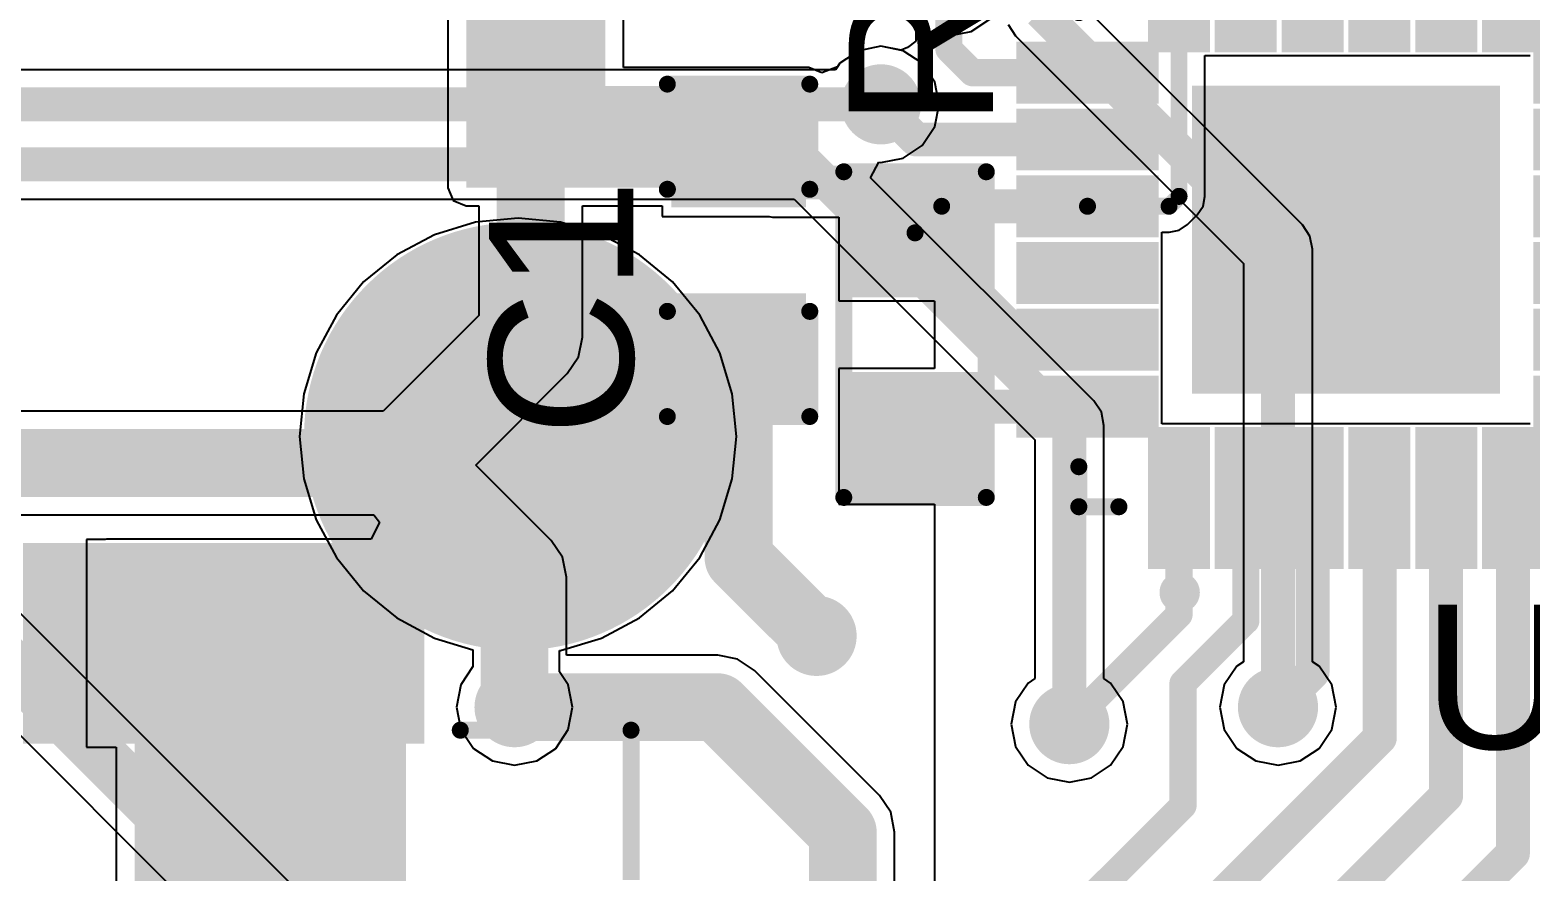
# Model space of a CAD drawing. Header units: millimetres. Extents: x -3 to 5381, y -54 to 5355.
# Drawn here: x 23.89 to 35.12, y -17.56 to -11.27 of the extents above; entities that cross this region are included whole.
import ezdxf

# ---------------------------------------------------------------- set-up
doc = ezdxf.new("R2010")
doc.units = ezdxf.units.MM
for name, color, linetype in [('BottomLayer', 5, 'Continuous'), ('BottomPaste', 16, 'Continuous'), ('BottomSolder', 6, 'Continuous'), ('TopLayer', 1, 'Continuous'), ('TopOverlay', 2, 'Continuous'), ('TopPaste', 8, 'Continuous'), ('TopSolder', 216, 'Continuous'), ('ViaHoleLayer', 16, 'Continuous')]:
    doc.layers.add(name, color=color, linetype=linetype)
doc.styles.add('Arial', font='', dxfattribs={"height": 0.2})
doc.styles.get('Arial').set_extended_font_data('Arial')

# ---------------------------------------------------------------- blocks, each defined once
blk = doc.blocks.new('3MM_SMD_PAD_B_16')
at = {"layer": 'BottomLayer'}
h = blk.add_hatch(color=5, dxfattribs=at)
edge = h.paths.add_edge_path()
edge.add_arc((0, 0), 1.5, 0, 360)
at = {"layer": 'BottomPaste'}
h = blk.add_hatch(color=16, dxfattribs=at)
edge = h.paths.add_edge_path()
edge.add_arc((0, 0), 1.5, 0, 360)
at = {"layer": 'BottomSolder'}
h = blk.add_hatch(color=6, dxfattribs=at)
edge = h.paths.add_edge_path()
edge.add_arc((0, 0), 1.602, 0, 360)
blk = doc.blocks.new('QFN_24_EP_4X4__18')
at = {"layer": 'TopLayer'}
for points in [[(-1.38, 2.365), (-1.12, 2.365), (-1.12, 1.505), (-1.38, 1.505)], [(-0.88, 2.365), (-0.62, 2.365), (-0.62, 1.505), (-0.88, 1.505)], [(-0.38, 2.365), (-0.12, 2.365), (-0.12, 1.505), (-0.38, 1.505)], [(0.12, 2.365), (0.38, 2.365), (0.38, 1.505), (0.12, 1.505)], [(0.62, 2.365), (0.88, 2.365), (0.88, 1.505), (0.62, 1.505)], [(1.12, 2.365), (1.38, 2.365), (1.38, 1.505), (1.12, 1.505)], [(-2.365, 1.38), (-1.505, 1.38), (-1.505, 1.12), (-2.365, 1.12)], [(1.505, 1.38), (2.365, 1.38), (2.365, 1.12), (1.505, 1.12)], [(-1.05, 1.05), (1.05, 1.05), (1.05, -1.05), (-1.05, -1.05)], [(-2.365, 0.88), (-1.505, 0.88), (-1.505, 0.62), (-2.365, 0.62)], [(1.505, 0.88), (2.365, 0.88), (2.365, 0.62), (1.505, 0.62)], [(-2.365, 0.38), (-1.505, 0.38), (-1.505, 0.12), (-2.365, 0.12)], [(1.505, 0.38), (2.365, 0.38), (2.365, 0.12), (1.505, 0.12)], [(-2.365, -0.12), (-1.505, -0.12), (-1.505, -0.38), (-2.365, -0.38)], [(1.505, -0.12), (2.365, -0.12), (2.365, -0.38), (1.505, -0.38)], [(-2.365, -0.62), (-1.505, -0.62), (-1.505, -0.88), (-2.365, -0.88)], [(1.505, -0.62), (2.365, -0.62), (2.365, -0.88), (1.505, -0.88)], [(-2.365, -1.12), (-1.505, -1.12), (-1.505, -1.38), (-2.365, -1.38)], [(1.505, -1.12), (2.365, -1.12), (2.365, -1.38), (1.505, -1.38)], [(-1.38, -1.505), (-1.12, -1.505), (-1.12, -2.365), (-1.38, -2.365)], [(-0.88, -1.505), (-0.62, -1.505), (-0.62, -2.365), (-0.88, -2.365)], [(-0.38, -1.505), (-0.12, -1.505), (-0.12, -2.365), (-0.38, -2.365)], [(0.12, -1.505), (0.38, -1.505), (0.38, -2.365), (0.12, -2.365)], [(0.62, -1.505), (0.88, -1.505), (0.88, -2.365), (0.62, -2.365)], [(1.12, -1.505), (1.38, -1.505), (1.38, -2.365), (1.12, -2.365)]]:
    blk.add_hatch(color=1, dxfattribs=at).paths.add_polyline_path(points)
at = {"layer": 'TopPaste'}
for points in [[(-1.38, 2.365), (-1.12, 2.365), (-1.12, 1.505), (-1.38, 1.505)], [(-0.88, 2.365), (-0.62, 2.365), (-0.62, 1.505), (-0.88, 1.505)], [(-0.38, 2.365), (-0.12, 2.365), (-0.12, 1.505), (-0.38, 1.505)], [(0.12, 2.365), (0.38, 2.365), (0.38, 1.505), (0.12, 1.505)], [(0.62, 2.365), (0.88, 2.365), (0.88, 1.505), (0.62, 1.505)], [(1.12, 2.365), (1.38, 2.365), (1.38, 1.505), (1.12, 1.505)], [(-2.365, 1.38), (-1.505, 1.38), (-1.505, 1.12), (-2.365, 1.12)], [(1.505, 1.38), (2.365, 1.38), (2.365, 1.12), (1.505, 1.12)], [(-2.365, 0.88), (-1.505, 0.88), (-1.505, 0.62), (-2.365, 0.62)], [(1.505, 0.88), (2.365, 0.88), (2.365, 0.62), (1.505, 0.62)], [(-0.66, 0.66), (0.66, 0.66), (0.66, -0.66), (-0.66, -0.66)], [(-2.365, 0.38), (-1.505, 0.38), (-1.505, 0.12), (-2.365, 0.12)], [(1.505, 0.38), (2.365, 0.38), (2.365, 0.12), (1.505, 0.12)], [(-2.365, -0.12), (-1.505, -0.12), (-1.505, -0.38), (-2.365, -0.38)], [(1.505, -0.12), (2.365, -0.12), (2.365, -0.38), (1.505, -0.38)], [(-2.365, -0.62), (-1.505, -0.62), (-1.505, -0.88), (-2.365, -0.88)], [(1.505, -0.62), (2.365, -0.62), (2.365, -0.88), (1.505, -0.88)], [(-2.365, -1.12), (-1.505, -1.12), (-1.505, -1.38), (-2.365, -1.38)], [(1.505, -1.12), (2.365, -1.12), (2.365, -1.38), (1.505, -1.38)], [(-1.38, -1.505), (-1.12, -1.505), (-1.12, -2.365), (-1.38, -2.365)], [(-0.88, -1.505), (-0.62, -1.505), (-0.62, -2.365), (-0.88, -2.365)], [(-0.38, -1.505), (-0.12, -1.505), (-0.12, -2.365), (-0.38, -2.365)], [(0.12, -1.505), (0.38, -1.505), (0.38, -2.365), (0.12, -2.365)], [(0.62, -1.505), (0.88, -1.505), (0.88, -2.365), (0.62, -2.365)], [(1.12, -1.505), (1.38, -1.505), (1.38, -2.365), (1.12, -2.365)]]:
    blk.add_hatch(color=8, dxfattribs=at).paths.add_polyline_path(points)
at = {"layer": 'TopSolder'}
for points in [[(-1.482, 2.467), (-1.018, 2.467), (-1.018, 1.403), (-1.482, 1.403)], [(-0.982, 2.467), (-0.518, 2.467), (-0.518, 1.403), (-0.982, 1.403)], [(-0.482, 2.467), (-0.018, 2.467), (-0.018, 1.403), (-0.482, 1.403)], [(0.018, 2.467), (0.482, 2.467), (0.482, 1.403), (0.018, 1.403)], [(0.518, 2.467), (0.982, 2.467), (0.982, 1.403), (0.518, 1.403)], [(1.018, 2.467), (1.482, 2.467), (1.482, 1.403), (1.018, 1.403)], [(-2.467, 1.482), (-1.403, 1.482), (-1.403, 1.018), (-2.467, 1.018)], [(1.403, 1.482), (2.467, 1.482), (2.467, 1.018), (1.403, 1.018)], [(-1.152, 1.152), (1.152, 1.152), (1.152, -1.152), (-1.152, -1.152)], [(-2.467, 0.982), (-1.403, 0.982), (-1.403, 0.518), (-2.467, 0.518)], [(1.403, 0.982), (2.467, 0.982), (2.467, 0.518), (1.403, 0.518)], [(-2.467, 0.482), (-1.403, 0.482), (-1.403, 0.018), (-2.467, 0.018)], [(1.403, 0.482), (2.467, 0.482), (2.467, 0.018), (1.403, 0.018)], [(-2.467, -0.018), (-1.403, -0.018), (-1.403, -0.482), (-2.467, -0.482)], [(1.403, -0.018), (2.467, -0.018), (2.467, -0.482), (1.403, -0.482)], [(-2.467, -0.518), (-1.403, -0.518), (-1.403, -0.982), (-2.467, -0.982)], [(1.403, -0.518), (2.467, -0.518), (2.467, -0.982), (1.403, -0.982)], [(-2.467, -1.018), (-1.403, -1.018), (-1.403, -1.482), (-2.467, -1.482)], [(1.403, -1.018), (2.467, -1.018), (2.467, -1.482), (1.403, -1.482)], [(-1.482, -1.403), (-1.018, -1.403), (-1.018, -2.467), (-1.482, -2.467)], [(-0.982, -1.403), (-0.518, -1.403), (-0.518, -2.467), (-0.982, -2.467)], [(-0.482, -1.403), (-0.018, -1.403), (-0.018, -2.467), (-0.482, -2.467)], [(0.018, -1.403), (0.482, -1.403), (0.482, -2.467), (0.018, -2.467)], [(0.518, -1.403), (0.982, -1.403), (0.982, -2.467), (0.518, -2.467)], [(1.018, -1.403), (1.482, -1.403), (1.482, -2.467), (1.018, -2.467)]]:
    blk.add_hatch(color=216, dxfattribs=at).paths.add_polyline_path(points)
at = {"layer": 'TopOverlay', "const_width": 0.127}
for points in [[(-2, 2), (-1.7, 2)], [(-2, 2), (-2, 1.7)], [(1.7, 2), (2, 2)], [(2, 2), (2, 1.7)], [(-2, -1.7), (-2, -2)], [(2, -1.7), (2, -2)], [(-2, -2), (-1.7, -2)], [(1.7, -2), (2, -2)]]:
    blk.add_lwpolyline(points, dxfattribs=at)
at = {"layer": 'TopOverlay'}
for points, const_width in [([(-2.032, 2, 1), (-1.968, 2, 1)], 0.0635), ([(-2.032, 2, 1), (-1.968, 2, 1)], 0.0635), ([(-1.732, 2, 1), (-1.668, 2, 1)], 0.0635), ([(1.668, 2, 1), (1.732, 2, 1)], 0.0635), ([(1.968, 2, 1), (2.032, 2, 1)], 0.0635), ([(1.968, 2, 1), (2.032, 2, 1)], 0.0635), ([(-2.032, 1.7, 1), (-1.968, 1.7, 1)], 0.0635), ([(1.968, 1.7, 1), (2.032, 1.7, 1)], 0.0635), ([(-2.591, 1.245, 1), (-2.693, 1.245, 1)], 0.2), ([(-2.743, 1.245, 1), (-2.643, 1.245, 1)], 0.1), ([(-2.641, 1.245, 1), (-2.541, 1.245, 1)], 0.1), ([(-2.032, -1.7, 1), (-1.968, -1.7, 1)], 0.0635), ([(1.968, -1.7, 1), (2.032, -1.7, 1)], 0.0635), ([(-2.032, -2, 1), (-1.968, -2, 1)], 0.0635), ([(-2.032, -2, 1), (-1.968, -2, 1)], 0.0635), ([(-1.732, -2, 1), (-1.668, -2, 1)], 0.0635), ([(1.668, -2, 1), (1.732, -2, 1)], 0.0635), ([(1.968, -2, 1), (2.032, -2, 1)], 0.0635), ([(1.968, -2, 1), (2.032, -2, 1)], 0.0635)]:
    blk.add_lwpolyline(points, format="xyb", close=True, dxfattribs=dict(at, const_width=const_width))
blk = doc.blocks.new('RES_0603_26')
at = {"layer": 'TopLayer'}
for points in [[(-0.381, 0.4445), (-0.381, -0.4445), (-1.143, -0.4445), (-1.143, 0.4445)], [(1.143, 0.4445), (1.143, -0.4445), (0.381, -0.4445), (0.381, 0.4445)]]:
    blk.add_hatch(color=1, dxfattribs=at).paths.add_polyline_path(points)
at = {"layer": 'TopPaste'}
for points in [[(-0.381, 0.4445), (-0.381, -0.4445), (-1.143, -0.4445), (-1.143, 0.4445)], [(1.143, 0.4445), (1.143, -0.4445), (0.381, -0.4445), (0.381, 0.4445)]]:
    blk.add_hatch(color=8, dxfattribs=at).paths.add_polyline_path(points)
at = {"layer": 'TopSolder'}
for points in [[(-0.2794, 0.5461), (-0.2794, -0.5461), (-1.2446, -0.5461), (-1.2446, 0.5461)], [(1.2446, 0.5461), (1.2446, -0.5461), (0.2794, -0.5461), (0.2794, 0.5461)]]:
    blk.add_hatch(color=216, dxfattribs=at).paths.add_polyline_path(points)
at = {"layer": 'TopOverlay', "const_width": 0.127}
for points in [[(-1.2192, 0.5334), (1.2192, 0.5334)], [(-1.2192, 0.5334), (-1.2192, -0.5334)], [(1.2192, 0.5334), (1.2192, -0.5334)], [(-1.2192, -0.5334), (1.2192, -0.5334)]]:
    blk.add_lwpolyline(points, dxfattribs=at)
at = {"layer": 'TopOverlay', "const_width": 0.0635}
for points in [[(-1.25095, 0.5334, 1), (-1.18745, 0.5334, 1)], [(-1.25095, 0.5334, 1), (-1.18745, 0.5334, 1)], [(1.18745, 0.5334, 1), (1.25095, 0.5334, 1)], [(1.18745, 0.5334, 1), (1.25095, 0.5334, 1)], [(-1.25095, -0.5334, 1), (-1.18745, -0.5334, 1)], [(-1.25095, -0.5334, 1), (-1.18745, -0.5334, 1)], [(1.18745, -0.5334, 1), (1.25095, -0.5334, 1)], [(1.18745, -0.5334, 1), (1.25095, -0.5334, 1)]]:
    blk.add_lwpolyline(points, format="xyb", close=True, dxfattribs=at)
blk = doc.blocks.new('FH12_30S_0_5SH_55__45')
at = {"layer": 'TopLayer'}
for points in [[(4.6, 0.975), (4.6, 2.275), (4.9, 2.275), (4.9, 0.975)], [(5.1, 0.975), (5.1, 2.275), (5.4, 2.275), (5.4, 0.975)], [(5.6, 0.975), (5.6, 2.275), (5.9, 2.275), (5.9, 0.975)], [(6.1, 0.975), (6.1, 2.275), (6.4, 2.275), (6.4, 0.975)], [(6.6, 0.975), (6.6, 2.275), (6.9, 2.275), (6.9, 0.975)], [(7.1, 0.975), (7.1, 2.275), (7.4, 2.275), (7.4, 0.975)]]:
    blk.add_hatch(color=1, dxfattribs=at).paths.add_polyline_path(points)
at = {"layer": 'TopSolder'}
for points in [[(4.498, 0.873), (4.498, 2.377), (5.002, 2.377), (5.002, 0.873)], [(4.998, 0.873), (4.998, 2.377), (5.502, 2.377), (5.502, 0.873)], [(5.498, 0.873), (5.498, 2.377), (6.002, 2.377), (6.002, 0.873)], [(5.998, 0.873), (5.998, 2.377), (6.502, 2.377), (6.502, 0.873)], [(6.498, 0.873), (6.498, 2.377), (7.002, 2.377), (7.002, 0.873)], [(6.998, 0.873), (6.998, 2.377), (7.502, 2.377), (7.502, 0.873)]]:
    blk.add_hatch(color=216, dxfattribs=at).paths.add_polyline_path(points)
at = {"layer": 'TopOverlay', "const_width": 0.127}
for points in [[(7.772, 0.975), (9.05, 0.975)], [(9.05, -0.148), (9.05, 0.975)]]:
    blk.add_lwpolyline(points, dxfattribs=at)
at = {"layer": 'TopOverlay', "const_width": 0.0635}
for points in [[(7.74, 0.975, 1), (7.804, 0.975, 1)], [(9.018, 0.975, 1), (9.082, 0.975, 1)], [(9.018, 0.975, 1), (9.082, 0.975, 1)]]:
    blk.add_lwpolyline(points, format="xyb", close=True, dxfattribs=at)
blk = doc.blocks.new('CAP_0603_47')
at = {"layer": 'TopLayer'}
for points in [[(-0.381, 0.445), (-0.381, -0.445), (-1.143, -0.445), (-1.143, 0.445)], [(1.143, 0.445), (1.143, -0.445), (0.381, -0.445), (0.381, 0.445)]]:
    blk.add_hatch(color=1, dxfattribs=at).paths.add_polyline_path(points)
at = {"layer": 'TopPaste'}
for points in [[(-0.381, 0.445), (-0.381, -0.445), (-1.143, -0.445), (-1.143, 0.445)], [(1.143, 0.445), (1.143, -0.445), (0.381, -0.445), (0.381, 0.445)]]:
    blk.add_hatch(color=8, dxfattribs=at).paths.add_polyline_path(points)
at = {"layer": 'TopSolder'}
for points in [[(-0.321, 0.504), (-0.321, -0.504), (-1.203, -0.504), (-1.203, 0.504)], [(1.203, 0.504), (1.203, -0.504), (0.321, -0.504), (0.321, 0.504)]]:
    blk.add_hatch(color=216, dxfattribs=at).paths.add_polyline_path(points)
at = {"layer": 'TopOverlay', "const_width": 0.127}
for points in [[(-1.245, 0.533), (-1.245, -0.533)], [(-1.245, 0.533), (-0.457, 0.533)], [(0.457, 0.533), (1.245, 0.533)], [(1.245, 0.533), (1.245, -0.533)], [(-1.245, -0.533), (-0.457, -0.533)], [(0.457, -0.533), (1.245, -0.533)]]:
    blk.add_lwpolyline(points, dxfattribs=at)
at = {"layer": 'TopOverlay', "const_width": 0.0635}
for points in [[(-1.276, 0.533, 1), (-1.213, 0.533, 1)], [(-1.276, 0.533, 1), (-1.213, 0.533, 1)], [(-0.489, 0.533, 1), (-0.425, 0.533, 1)], [(0.425, 0.533, 1), (0.489, 0.533, 1)], [(1.213, 0.533, 1), (1.276, 0.533, 1)], [(1.213, 0.533, 1), (1.276, 0.533, 1)], [(-1.276, -0.533, 1), (-1.213, -0.533, 1)], [(-1.276, -0.533, 1), (-1.213, -0.533, 1)], [(-0.489, -0.533, 1), (-0.425, -0.533, 1)], [(0.425, -0.533, 1), (0.489, -0.533, 1)], [(1.213, -0.533, 1), (1.276, -0.533, 1)], [(1.213, -0.533, 1), (1.276, -0.533, 1)]]:
    blk.add_lwpolyline(points, format="xyb", close=True, dxfattribs=at)

msp = doc.modelspace()

# ---------------------------------------------------------------- hatches: boundary and pattern name
at = {"layer": 'BottomLayer'}
h = msp.add_hatch(color=5, dxfattribs=at)
edge = h.paths.add_edge_path()
edge.add_arc((30.258, -11.822), 0.3, 0, 360)
h = msp.add_hatch(color=5, dxfattribs=at)
edge = h.paths.add_edge_path()
edge.add_arc((29.776, -15.802), 0.3, 0, 360)
h = msp.add_hatch(color=5, dxfattribs=at)
edge = h.paths.add_edge_path()
edge.add_arc((27.515, -16.336), 0.3, 0, 360)
h = msp.add_hatch(color=5, dxfattribs=at)
edge = h.paths.add_edge_path()
edge.add_arc((33.23, -16.336), 0.3, 0, 360)
h = msp.add_hatch(color=5, dxfattribs=at)
edge = h.paths.add_edge_path()
edge.add_arc((31.668, -16.463), 0.3, 0, 360)
at = {"layer": 'TopLayer'}
for points in [[(27.153, -12.446), (28.194, -12.446), (28.194, -7.722), (27.153, -7.722)], [(27.94, -12.446), (29.718, -12.446), (29.718, -11.684), (27.94, -11.684)], [(24.46, -16.383), (26.695, -16.383), (26.695, -15.215), (24.46, -15.215)]]:
    msp.add_hatch(color=1, dxfattribs=at).paths.add_polyline_path(points)
h = msp.add_hatch(color=1, dxfattribs=at)
edge = h.paths.add_edge_path()
edge.add_arc((30.258, -11.822), 0.3, 0, 360)
h = msp.add_hatch(color=1, dxfattribs=at)
edge = h.paths.add_edge_path()
edge.add_arc((29.776, -15.802), 0.3, 0, 360)
h = msp.add_hatch(color=1, dxfattribs=at)
edge = h.paths.add_edge_path()
edge.add_arc((27.515, -16.336), 0.3, 0, 360)
h = msp.add_hatch(color=1, dxfattribs=at)
edge = h.paths.add_edge_path()
edge.add_arc((33.23, -16.336), 0.3, 0, 360)
h = msp.add_hatch(color=1, dxfattribs=at)
edge = h.paths.add_edge_path()
edge.add_arc((31.668, -16.463), 0.3, 0, 360)
at = {"layer": 'ViaHoleLayer'}
h = msp.add_hatch(color=16, dxfattribs=at)
edge = h.paths.add_edge_path()
edge.add_arc((30.258, -11.822), 0.15, 0, 360)
h = msp.add_hatch(color=16, dxfattribs=at)
edge = h.paths.add_edge_path()
edge.add_arc((29.776, -15.802), 0.15, 0, 360)
h = msp.add_hatch(color=16, dxfattribs=at)
edge = h.paths.add_edge_path()
edge.add_arc((27.515, -16.336), 0.15, 0, 360)
h = msp.add_hatch(color=16, dxfattribs=at)
edge = h.paths.add_edge_path()
edge.add_arc((33.23, -16.336), 0.15, 0, 360)
h = msp.add_hatch(color=16, dxfattribs=at)
edge = h.paths.add_edge_path()
edge.add_arc((31.668, -16.463), 0.15, 0, 360)

# ---------------------------------------------------------------- linework, layer by layer
at = {"layer": 'BottomLayer'}
for p, q in [((33.413, -12.724), (31.709, -11.019)), ((30.458, -11.183), (30.6, -11.277)), ((30.933, -11.277), (31.074, -11.183)), ((31.21, -11.225), (31.266, -11.309)), ((30.6, -11.277), (30.766, -11.31)), ((30.766, -11.31), (30.933, -11.277)), ((31.266, -11.309), (32.971, -13.014)), ((30.092, -11.42), (29.95, -11.514)), ((30.258, -11.386), (30.092, -11.42)), ((30.425, -11.42), (30.258, -11.386)), ((30.566, -11.514), (30.425, -11.42)), ((29.918, -11.563), (20.767, -11.563)), ((29.95, -11.514), (29.918, -11.563)), ((30.661, -11.655), (30.566, -11.514)), ((30.694, -11.822), (30.661, -11.655)), ((30.661, -11.988), (30.694, -11.822)), ((30.566, -12.13), (30.661, -11.988)), ((30.258, -12.257), (30.425, -12.224)), ((30.425, -12.224), (30.566, -12.13)), ((30.179, -12.371), (30.242, -12.254)), ((30.242, -12.254), (30.258, -12.257)), ((31.851, -14.043), (30.179, -12.371)), ((18.193, -12.531), (29.607, -12.531)), ((29.607, -12.531), (31.409, -14.333)), ((27.541, -12.673), (27.222, -12.705)), ((27.86, -12.705), (27.541, -12.673)), ((26.916, -12.798), (26.633, -12.949)), ((27.222, -12.705), (26.916, -12.798)), ((28.167, -12.798), (27.86, -12.705)), ((28.45, -12.949), (28.167, -12.798)), ((33.469, -12.808), (33.413, -12.724)), ((33.489, -12.907), (33.469, -12.808)), ((33.489, -15.995), (33.489, -12.907)), ((26.633, -12.949), (26.385, -13.152)), ((28.697, -13.152), (28.45, -12.949)), ((32.971, -13.014), (32.971, -15.995)), ((26.385, -13.152), (26.182, -13.4)), ((28.901, -13.4), (28.697, -13.152)), ((26.182, -13.4), (26.031, -13.682)), ((29.052, -13.682), (28.901, -13.4)), ((26.031, -13.682), (25.938, -13.989)), ((29.145, -13.989), (29.052, -13.682)), ((25.938, -13.989), (25.906, -14.308)), ((29.176, -14.308), (29.145, -13.989)), ((31.908, -14.127), (31.851, -14.043)), ((31.927, -14.226), (31.908, -14.127)), ((31.927, -16.122), (31.927, -14.226)), ((25.906, -14.308), (25.938, -14.627)), ((29.145, -14.627), (29.176, -14.308)), ((31.409, -14.333), (31.409, -16.122)), ((25.938, -14.627), (26.031, -14.934)), ((29.052, -14.934), (29.145, -14.627)), ((26.031, -14.934), (26.182, -15.216)), ((28.901, -15.216), (29.052, -14.934)), ((26.182, -15.216), (26.385, -15.464)), ((28.697, -15.464), (28.901, -15.216)), ((26.385, -15.464), (26.633, -15.667)), ((28.45, -15.667), (28.697, -15.464)), ((26.074, -17.892), (23.705, -15.523)), ((26.633, -15.667), (26.916, -15.819)), ((28.167, -15.819), (28.45, -15.667)), ((26.916, -15.819), (27.204, -15.906)), ((27.86, -15.912), (28.167, -15.819)), ((27.204, -15.906), (27.204, -16.032)), ((27.852, -16.071), (27.852, -15.912)), ((27.852, -15.912), (27.86, -15.912)), ((27.204, -16.032), (27.113, -16.169)), ((32.922, -16.028), (32.828, -16.169)), ((32.971, -15.995), (32.922, -16.028)), ((33.538, -16.028), (33.489, -15.995)), ((33.632, -16.169), (33.538, -16.028)), ((23.342, -16.075), (25.711, -18.444)), ((27.917, -16.169), (27.852, -16.071)), ((31.36, -16.155), (31.266, -16.296)), ((31.409, -16.122), (31.36, -16.155)), ((31.976, -16.155), (31.927, -16.122)), ((32.07, -16.296), (31.976, -16.155)), ((27.113, -16.169), (27.08, -16.336)), ((27.95, -16.336), (27.917, -16.169)), ((32.828, -16.169), (32.795, -16.336)), ((33.665, -16.336), (33.632, -16.169)), ((27.08, -16.336), (27.113, -16.502)), ((27.917, -16.502), (27.95, -16.336)), ((31.266, -16.296), (31.233, -16.463)), ((32.104, -16.463), (32.07, -16.296)), ((32.795, -16.336), (32.828, -16.502)), ((33.632, -16.502), (33.665, -16.336)), ((27.113, -16.502), (27.207, -16.644)), ((27.823, -16.644), (27.917, -16.502)), ((31.233, -16.463), (31.266, -16.629)), ((32.07, -16.629), (32.104, -16.463)), ((32.828, -16.502), (32.922, -16.644)), ((33.538, -16.644), (33.632, -16.502)), ((27.207, -16.644), (27.349, -16.738)), ((27.682, -16.738), (27.823, -16.644)), ((31.266, -16.629), (31.36, -16.771)), ((31.976, -16.771), (32.07, -16.629)), ((32.922, -16.644), (33.064, -16.738)), ((33.397, -16.738), (33.538, -16.644)), ((27.349, -16.738), (27.515, -16.771)), ((27.515, -16.771), (27.682, -16.738)), ((31.36, -16.771), (31.502, -16.865)), ((31.835, -16.865), (31.976, -16.771)), ((33.064, -16.738), (33.23, -16.771)), ((33.23, -16.771), (33.397, -16.738)), ((31.502, -16.865), (31.668, -16.898)), ((31.668, -16.898), (31.835, -16.865))]:
    msp.add_line(p, q, dxfattribs=at)
for points, const_width in [([(31.45, -11.126), (33.23, -12.907)], 0.254), ([(20.66, -11.822), (30.258, -11.822)], 0.254), ([(18.193, -12.272), (29.714, -12.272)], 0.254), ([(29.714, -12.272), (31.668, -14.226)], 0.254), ([(33.23, -16.336), (33.23, -12.907)], 0.254), ([(27.528, -14.321), (27.541, -14.308)], 0.381), ([(27.528, -16.323), (27.528, -14.321)], 0.381), ([(31.668, -16.463), (31.668, -14.226)], 0.254), ([(23.477, -15.752), (25.94, -18.215)], 0.381), ([(27.515, -16.336), (27.528, -16.323)], 0.381)]:
    msp.add_lwpolyline(points, dxfattribs=dict(at, const_width=const_width))
for points, const_width in [([(30.195, -11.822, 1), (30.322, -11.822, 1)], 0.127), ([(29.651, -12.272, 1), (29.778, -12.272, 1)], 0.127), ([(29.651, -12.272, 1), (29.778, -12.272, 1)], 0.127), ([(33.167, -12.907, 1), (33.294, -12.907, 1)], 0.127), ([(33.167, -12.907, 1), (33.294, -12.907, 1)], 0.127), ([(27.433, -14.321, 1), (27.623, -14.321, 1)], 0.191), ([(27.433, -14.321, 1), (27.623, -14.321, 1)], 0.191), ([(27.446, -14.308, 1), (27.637, -14.308, 1)], 0.191), ([(31.605, -14.226, 1), (31.732, -14.226, 1)], 0.127), ([(31.605, -14.226, 1), (31.732, -14.226, 1)], 0.127), ([(27.42, -16.336, 1), (27.61, -16.336, 1)], 0.191), ([(27.433, -16.323, 1), (27.623, -16.323, 1)], 0.191), ([(27.433, -16.323, 1), (27.623, -16.323, 1)], 0.191), ([(33.167, -16.336, 1), (33.294, -16.336, 1)], 0.127), ([(31.605, -16.463, 1), (31.732, -16.463, 1)], 0.127)]:
    msp.add_lwpolyline(points, format="xyb", close=True, dxfattribs=dict(at, const_width=const_width))
at = {"layer": 'TopLayer'}
for p, q in [((27.015, -7.722), (27.015, -12.446)), ((28.331, -11.547), (28.331, -7.722)), ((30.518, -11.222), (30.519, -11.349)), ((30.092, -11.42), (29.95, -11.514)), ((30.258, -11.386), (30.092, -11.42)), ((30.41, -11.416), (30.258, -11.386)), ((30.457, -11.396), (30.41, -11.416)), ((30.519, -11.349), (30.457, -11.396)), ((29.718, -11.547), (28.331, -11.547)), ((29.772, -11.569), (29.718, -11.547)), ((29.933, -11.54), (29.815, -11.587)), ((29.95, -11.514), (29.933, -11.54)), ((32.683, -12.511), (32.683, -11.457)), ((32.683, -11.457), (35.117, -11.457)), ((29.815, -11.587), (29.772, -11.569)), ((27.015, -12.446), (27.055, -12.543)), ((27.055, -12.543), (27.153, -12.583)), ((32.669, -12.585), (32.683, -12.511)), ((27.153, -12.583), (27.247, -12.583)), ((27.247, -12.583), (27.247, -13.403)), ((28.024, -13.564), (28.024, -12.583)), ((28.024, -12.583), (28.621, -12.583)), ((28.621, -12.583), (28.621, -12.661)), ((28.621, -12.661), (29.421, -12.661)), ((29.421, -12.661), (29.446, -12.666)), ((29.446, -12.666), (29.942, -12.666)), ((29.942, -12.666), (29.942, -13.292)), ((32.552, -12.722), (32.626, -12.648)), ((32.626, -12.648), (32.669, -12.585)), ((32.361, -14.213), (32.361, -12.779)), ((32.361, -12.779), (32.415, -12.779)), ((32.415, -12.779), (32.489, -12.764)), ((32.489, -12.764), (32.552, -12.722)), ((29.942, -13.292), (30.655, -13.292)), ((30.655, -13.292), (30.659, -13.296)), ((30.659, -13.296), (30.659, -13.8)), ((27.247, -13.403), (26.531, -14.119)), ((27.994, -13.712), (28.024, -13.564)), ((27.91, -13.838), (27.994, -13.712)), ((30.659, -13.8), (29.942, -13.8)), ((29.942, -13.8), (29.942, -14.816)), ((27.225, -14.523), (27.91, -13.838)), ((26.531, -14.119), (23.024, -14.119)), ((35.117, -14.213), (32.361, -14.213)), ((27.789, -15.087), (27.225, -14.523)), ((29.942, -14.816), (30.659, -14.816)), ((30.659, -14.816), (30.659, -17.825)), ((23.214, -14.895), (26.462, -14.895)), ((26.462, -14.895), (26.505, -14.95)), ((26.505, -14.95), (26.442, -15.077)), ((24.451, -15.081), (24.31, -15.081)), ((24.31, -15.081), (24.31, -16.635)), ((24.46, -15.077), (24.451, -15.081)), ((26.442, -15.077), (24.46, -15.077)), ((27.874, -15.213), (27.789, -15.087)), ((27.903, -15.361), (27.874, -15.213)), ((27.903, -15.947), (27.903, -15.361)), ((29.036, -15.947), (27.903, -15.947)), ((29.184, -15.977), (29.036, -15.947)), ((29.31, -16.061), (29.184, -15.977)), ((30.247, -16.997), (29.31, -16.061)), ((24.31, -16.635), (24.534, -16.635)), ((24.534, -16.635), (24.534, -20.45)), ((30.331, -17.123), (30.247, -16.997)), ((30.36, -17.272), (30.331, -17.123)), ((30.36, -17.94), (30.36, -17.272))]:
    msp.add_line(p, q, dxfattribs=at)
for points, const_width in [([(30.766, -11.408), (30.766, -10.875)], 0.203), ([(32.489, -12.511), (32.489, -10.9)], 0.127), ([(30.766, -11.408), (30.943, -11.585)], 0.203), ([(30.943, -11.585), (31.804, -11.585)], 0.203), ([(27.635, -11.989), (27.762, -11.862)], 0.508), ([(27.635, -13.564), (27.635, -11.989)], 0.508), ([(30.258, -11.822), (30.521, -12.085)], 0.254), ([(28.938, -12.242), (29.11, -12.07)], 0.381), ([(30.521, -12.085), (31.804, -12.085)], 0.254), ([(28.862, -12.242), (28.938, -12.242)], 0.381), ([(29.192, -12.153), (29.446, -12.407)], 0.254), ([(29.446, -12.407), (30.072, -12.407)], 0.254), ([(30.072, -12.407), (30.25, -12.585)], 0.254), ([(30.25, -12.585), (30.712, -12.585)], 0.254), ([(30.712, -12.585), (31.804, -12.585)], 0.254), ([(32.415, -12.585), (32.489, -12.511)], 0.127), ([(30.513, -12.784), (30.712, -12.585)], 0.127), ([(31.804, -12.585), (32.415, -12.585)], 0.127), ([(30.513, -12.784), (31.314, -13.585)], 0.254), ([(26.692, -14.507), (27.635, -13.564)], 0.508), ([(29.192, -15.219), (29.192, -13.677)], 0.508), ([(31.314, -13.585), (31.804, -13.585)], 0.254), ([(30.513, -14.308), (30.736, -14.085)], 0.254), ([(30.736, -14.085), (31.804, -14.085)], 0.254), ([(23.024, -14.507), (26.66, -14.507)], 0.508), ([(26.66, -14.507), (26.692, -14.507)], 0.508), ([(26.66, -14.507), (27.515, -15.361)], 0.508), ([(32.489, -15.642), (32.489, -14.77)], 0.203), ([(32.989, -15.688), (32.989, -14.77)], 0.203), ([(33.489, -16.077), (33.489, -14.77)], 0.254), ([(33.989, -14.863), (33.989, -14.77)], 0.203), ([(34.488, -16.999), (34.488, -14.77)], 0.254), ([(34.989, -17.43), (34.989, -14.77)], 0.254), ([(33.992, -16.564), (33.992, -14.863)], 0.254), ([(29.192, -15.219), (29.776, -15.802)], 0.508), ([(27.515, -16.336), (27.515, -15.361)], 0.508), ([(25.687, -20.45), (25.687, -16.458)], 2.032), ([(31.668, -16.463), (32.489, -15.642)], 0.203), ([(32.519, -16.158), (32.989, -15.688)], 0.203), ([(24.587, -15.858), (25.087, -15.858)], 0.254), ([(32.519, -17.072), (32.519, -16.158)], 0.203), ([(33.23, -16.336), (33.489, -16.077)], 0.254), ([(27.515, -16.336), (29.036, -16.336)], 0.508), ([(29.036, -16.336), (29.972, -17.272)], 0.508), ([(31.325, -19.231), (33.992, -16.564)], 0.254), ([(32.256, -19.231), (34.488, -16.999)], 0.254), ([(29.972, -19.05), (29.972, -17.272)], 0.508), ([(31.376, -18.215), (32.519, -17.072)], 0.203), ([(33.188, -19.231), (34.989, -17.43)], 0.254)]:
    msp.add_lwpolyline(points, dxfattribs=dict(at, const_width=const_width))
for points, const_width in [([(30.716, -11.408, 1), (30.817, -11.408, 1)], 0.102), ([(30.716, -11.408, 1), (30.817, -11.408, 1)], 0.102), ([(30.892, -11.585, 1), (30.994, -11.585, 1)], 0.102), ([(30.892, -11.585, 1), (30.994, -11.585, 1)], 0.102), ([(31.753, -11.585, 1), (31.855, -11.585, 1)], 0.102), ([(27.635, -11.862, 1), (27.889, -11.862, 1)], 0.254), ([(27.508, -11.989, 1), (27.762, -11.989, 1)], 0.254), ([(27.508, -11.989, 1), (27.762, -11.989, 1)], 0.254), ([(30.195, -11.822, 1), (30.322, -11.822, 1)], 0.127), ([(29.014, -12.07, 1), (29.205, -12.07, 1)], 0.191), ([(30.458, -12.085, 1), (30.585, -12.085, 1)], 0.127), ([(30.458, -12.085, 1), (30.585, -12.085, 1)], 0.127), ([(31.74, -12.085, 1), (31.867, -12.085, 1)], 0.127), ([(28.767, -12.242, 1), (28.957, -12.242, 1)], 0.191), ([(28.843, -12.242, 1), (29.034, -12.242, 1)], 0.191), ([(28.843, -12.242, 1), (29.034, -12.242, 1)], 0.191), ([(29.129, -12.153, 1), (29.256, -12.153, 1)], 0.127), ([(29.383, -12.407, 1), (29.51, -12.407, 1)], 0.127), ([(29.383, -12.407, 1), (29.51, -12.407, 1)], 0.127), ([(30.009, -12.407, 1), (30.136, -12.407, 1)], 0.127), ([(30.009, -12.407, 1), (30.136, -12.407, 1)], 0.127), ([(30.187, -12.585, 1), (30.314, -12.585, 1)], 0.127), ([(30.187, -12.585, 1), (30.314, -12.585, 1)], 0.127), ([(30.649, -12.585, 1), (30.776, -12.585, 1)], 0.127), ([(30.649, -12.585, 1), (30.776, -12.585, 1)], 0.127), ([(31.74, -12.585, 1), (31.867, -12.585, 1)], 0.127), ([(32.457, -12.511, 1), (32.521, -12.511, 1)], 0.0635), ([(32.457, -12.511, 1), (32.521, -12.511, 1)], 0.0635), ([(30.681, -12.585, 1), (30.744, -12.585, 1)], 0.0635), ([(31.772, -12.585, 1), (31.836, -12.585, 1)], 0.0635), ([(32.383, -12.585, 1), (32.446, -12.585, 1)], 0.0635), ([(32.383, -12.585, 1), (32.446, -12.585, 1)], 0.0635), ([(30.45, -12.784, 1), (30.577, -12.784, 1)], 0.127), ([(30.481, -12.784, 1), (30.545, -12.784, 1)], 0.0635), ([(27.508, -13.564, 1), (27.762, -13.564, 1)], 0.254), ([(27.508, -13.564, 1), (27.762, -13.564, 1)], 0.254), ([(29.065, -13.677, 1), (29.319, -13.677, 1)], 0.254), ([(31.25, -13.585, 1), (31.377, -13.585, 1)], 0.127), ([(31.25, -13.585, 1), (31.377, -13.585, 1)], 0.127), ([(31.74, -13.585, 1), (31.867, -13.585, 1)], 0.127), ([(30.673, -14.085, 1), (30.8, -14.085, 1)], 0.127), ([(30.673, -14.085, 1), (30.8, -14.085, 1)], 0.127), ([(31.74, -14.085, 1), (31.867, -14.085, 1)], 0.127), ([(26.533, -14.507, 1), (26.787, -14.507, 1)], 0.254), ([(26.533, -14.507, 1), (26.787, -14.507, 1)], 0.254), ([(26.533, -14.507, 1), (26.787, -14.507, 1)], 0.254), ([(26.565, -14.507, 1), (26.819, -14.507, 1)], 0.254), ([(26.565, -14.507, 1), (26.819, -14.507, 1)], 0.254), ([(30.45, -14.308, 1), (30.577, -14.308, 1)], 0.127), ([(32.438, -14.77, 1), (32.54, -14.77, 1)], 0.102), ([(32.938, -14.77, 1), (33.04, -14.77, 1)], 0.102), ([(33.425, -14.77, 1), (33.552, -14.77, 1)], 0.127), ([(33.938, -14.77, 1), (34.039, -14.77, 1)], 0.102), ([(34.425, -14.77, 1), (34.552, -14.77, 1)], 0.127), ([(34.925, -14.77, 1), (35.052, -14.77, 1)], 0.127), ([(33.929, -14.863, 1), (34.056, -14.863, 1)], 0.127), ([(33.938, -14.863, 1), (34.039, -14.863, 1)], 0.102), ([(29.065, -15.219, 1), (29.319, -15.219, 1)], 0.254), ([(29.065, -15.219, 1), (29.319, -15.219, 1)], 0.254), ([(27.388, -15.361, 1), (27.642, -15.361, 1)], 0.254), ([(27.388, -15.361, 1), (27.642, -15.361, 1)], 0.254), ([(25.179, -16.458, 1), (26.195, -16.458, 1)], 1.016), ([(29.649, -15.802, 1), (29.903, -15.802, 1)], 0.254), ([(32.438, -15.642, 1), (32.54, -15.642, 1)], 0.102), ([(32.438, -15.642, 1), (32.54, -15.642, 1)], 0.102), ([(32.938, -15.688, 1), (33.04, -15.688, 1)], 0.102), ([(32.938, -15.688, 1), (33.04, -15.688, 1)], 0.102), ([(24.524, -15.858, 1), (24.651, -15.858, 1)], 0.127), ([(25.024, -15.858, 1), (25.151, -15.858, 1)], 0.127), ([(32.468, -16.158, 1), (32.57, -16.158, 1)], 0.102), ([(32.468, -16.158, 1), (32.57, -16.158, 1)], 0.102), ([(33.425, -16.077, 1), (33.552, -16.077, 1)], 0.127), ([(33.425, -16.077, 1), (33.552, -16.077, 1)], 0.127), ([(27.388, -16.336, 1), (27.642, -16.336, 1)], 0.254), ([(27.388, -16.336, 1), (27.642, -16.336, 1)], 0.254), ([(28.909, -16.336, 1), (29.163, -16.336, 1)], 0.254), ([(28.909, -16.336, 1), (29.163, -16.336, 1)], 0.254), ([(33.167, -16.336, 1), (33.294, -16.336, 1)], 0.127), ([(31.617, -16.463, 1), (31.719, -16.463, 1)], 0.102), ([(33.929, -16.564, 1), (34.056, -16.564, 1)], 0.127), ([(33.929, -16.564, 1), (34.056, -16.564, 1)], 0.127), ([(34.425, -16.999, 1), (34.552, -16.999, 1)], 0.127), ([(34.425, -16.999, 1), (34.552, -16.999, 1)], 0.127), ([(29.845, -17.272, 1), (30.099, -17.272, 1)], 0.254), ([(29.845, -17.272, 1), (30.099, -17.272, 1)], 0.254), ([(32.468, -17.072, 1), (32.57, -17.072, 1)], 0.102), ([(32.468, -17.072, 1), (32.57, -17.072, 1)], 0.102), ([(34.925, -17.43, 1), (35.052, -17.43, 1)], 0.127), ([(34.925, -17.43, 1), (35.052, -17.43, 1)], 0.127)]:
    msp.add_lwpolyline(points, format="xyb", close=True, dxfattribs=dict(at, const_width=const_width))

# ---------------------------------------------------------------- block references
for name, p, rotation in [('QFN_24_EP_4X4__18', (33.739, -12.835), 90), ('CAP_0603_47', (29.192, -12.915), 90), ('RES_0603_26', (30.513, -13.546), 90), ('3MM_SMD_PAD_B_16', (27.541, -14.308), 180)]:
    msp.add_blockref(name, p, dxfattribs=dict(rotation=rotation))
msp.add_blockref('FH12_30S_0_5SH_55__45', (19.337, -17.483))

# ---------------------------------------------------------------- texts
at = {"layer": 'TopOverlay', "style": 'Arial'}
for s, p in [('R1', (31.096, -11.997)), ('C1', (28.403, -14.308))]:
    msp.add_text(s, height=1.0795, rotation=90, dxfattribs=at).set_placement(p)
msp.add_text('U1', height=1.0795, dxfattribs=at).set_placement((34.314, -16.647))

doc.saveas('drawing.dxf')
